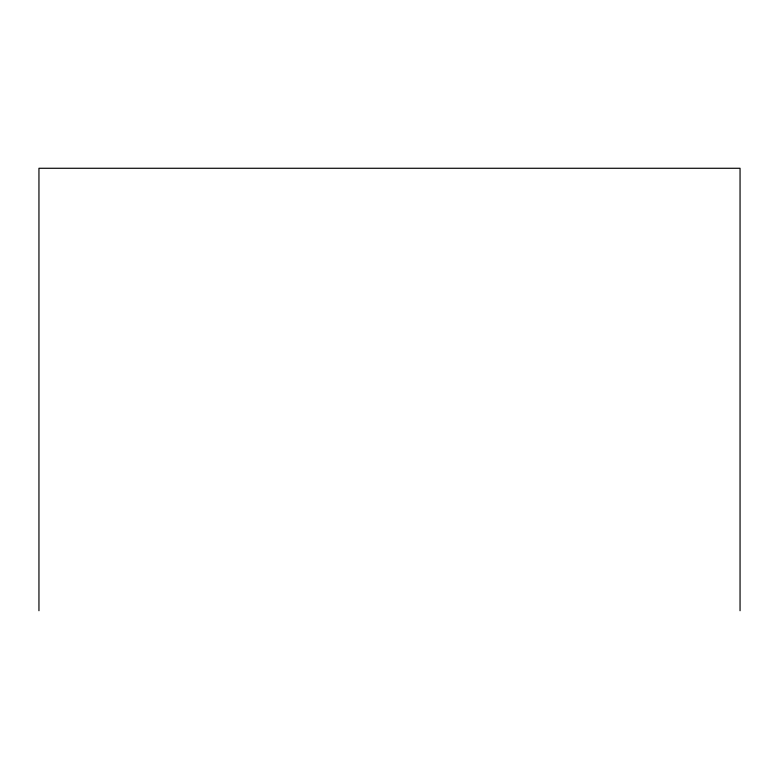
<?xml version="1.0" encoding="UTF-8"?>
<svg xmlns="http://www.w3.org/2000/svg" width="779" height="779" viewBox="0 0 779 779"><rect width="100%" height="100%" fill="white"/><g stroke="black" fill="none" stroke-linecap="round" stroke-linejoin="round"><path stroke-width="1.17" d="M740.05 610.726L740.05 168.274L38.95 168.274L38.95 610.726"/></g></svg>
